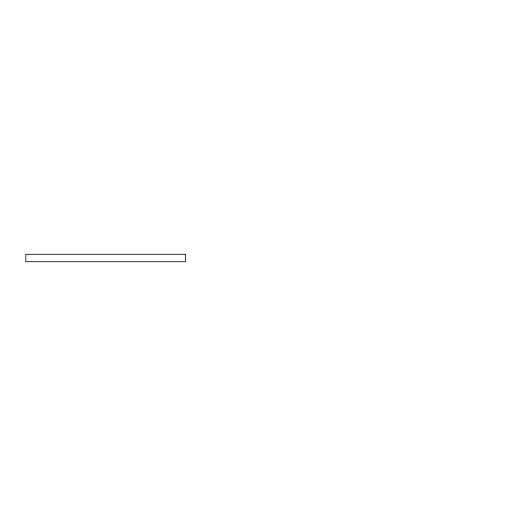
<?xml version="1.0" encoding="UTF-8"?>
<svg xmlns="http://www.w3.org/2000/svg" width="516" height="516" viewBox="0 0 516 516"><rect width="100%" height="100%" fill="white"/><g stroke="black" fill="none" stroke-linecap="round" stroke-linejoin="round"><path stroke-width="0.77" d="M185.379 254.291L25.8 254.291L25.8 261.709L185.379 261.709L185.379 254.291"/></g></svg>
